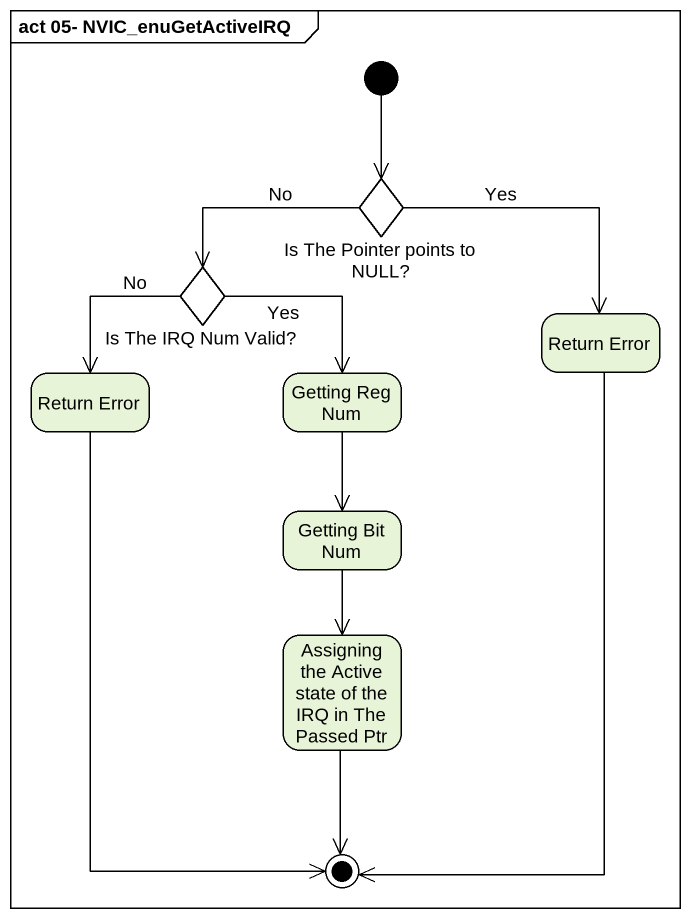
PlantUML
@startuml
mainframe act 05- NVIC_enuGetActiveIRQ
hide empty description
state "Is The Pointer points to NULL?" as Is_The_Pointer_points_to <<choice>>
state "Is The IRQ Num Valid?" as Is_The_IRQ_Num_Valid <<choice>>
state "Return Error" as Return_Error
state "Getting Reg Num" as Getting_Reg_Num
state "Return Error" as Return_Error_2
state "Getting Bit Num" as Getting_Bit_Num
state "Assigning the Active state of the IRQ in The Passed Ptr" as Assigning_the_Active_state
[*] --> Is_The_Pointer_points_to
Is_The_Pointer_points_to -left-> Is_The_IRQ_Num_Valid : No
Is_The_Pointer_points_to --> Return_Error_2 : Yes
Is_The_IRQ_Num_Valid --> Return_Error : No
Is_The_IRQ_Num_Valid --> Getting_Reg_Num : Yes
Getting_Reg_Num --> Getting_Bit_Num
Getting_Bit_Num --> Assigning_the_Active_state
Return_Error --> [*]
Return_Error_2 --> [*]
Assigning_the_Active_state --> [*]
@enduml
